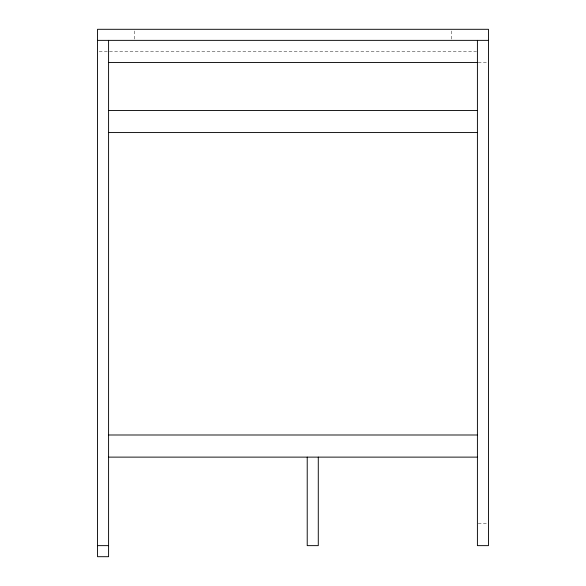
<?xml version="1.0" encoding="UTF-8"?>
<svg xmlns="http://www.w3.org/2000/svg" width="586" height="586" viewBox="0 0 586 586"><rect width="100%" height="100%" fill="white"/><g stroke="black" fill="none" stroke-linecap="round" stroke-linejoin="round"><path stroke-width="0.44" stroke-dasharray="2.93 2.2" d="M99.232 51.429L108.593 51.429M109.509 51.429L476.491 51.429M478.257 62.49L488.468 62.49M478.257 523.51L486.768 523.51M451.586 30.999L451.586 39.511M134.414 30.999L134.414 39.511"/><path stroke-width="0.88" d="M97.532 40.361L488.468 40.361M108.593 62.49L477.407 62.49M108.593 110.439L477.407 110.439M108.593 132.568L477.407 132.568M108.593 434.995L477.407 434.995M108.593 457.124L477.407 457.124M97.532 545.639L108.593 545.639M477.407 40.361L477.407 545.639L488.468 545.639L488.468 29.3L97.532 29.3L97.532 556.7L108.593 556.7L108.593 40.361M318.279 457.124L318.279 545.639L307.218 545.639L307.218 457.124"/></g></svg>
